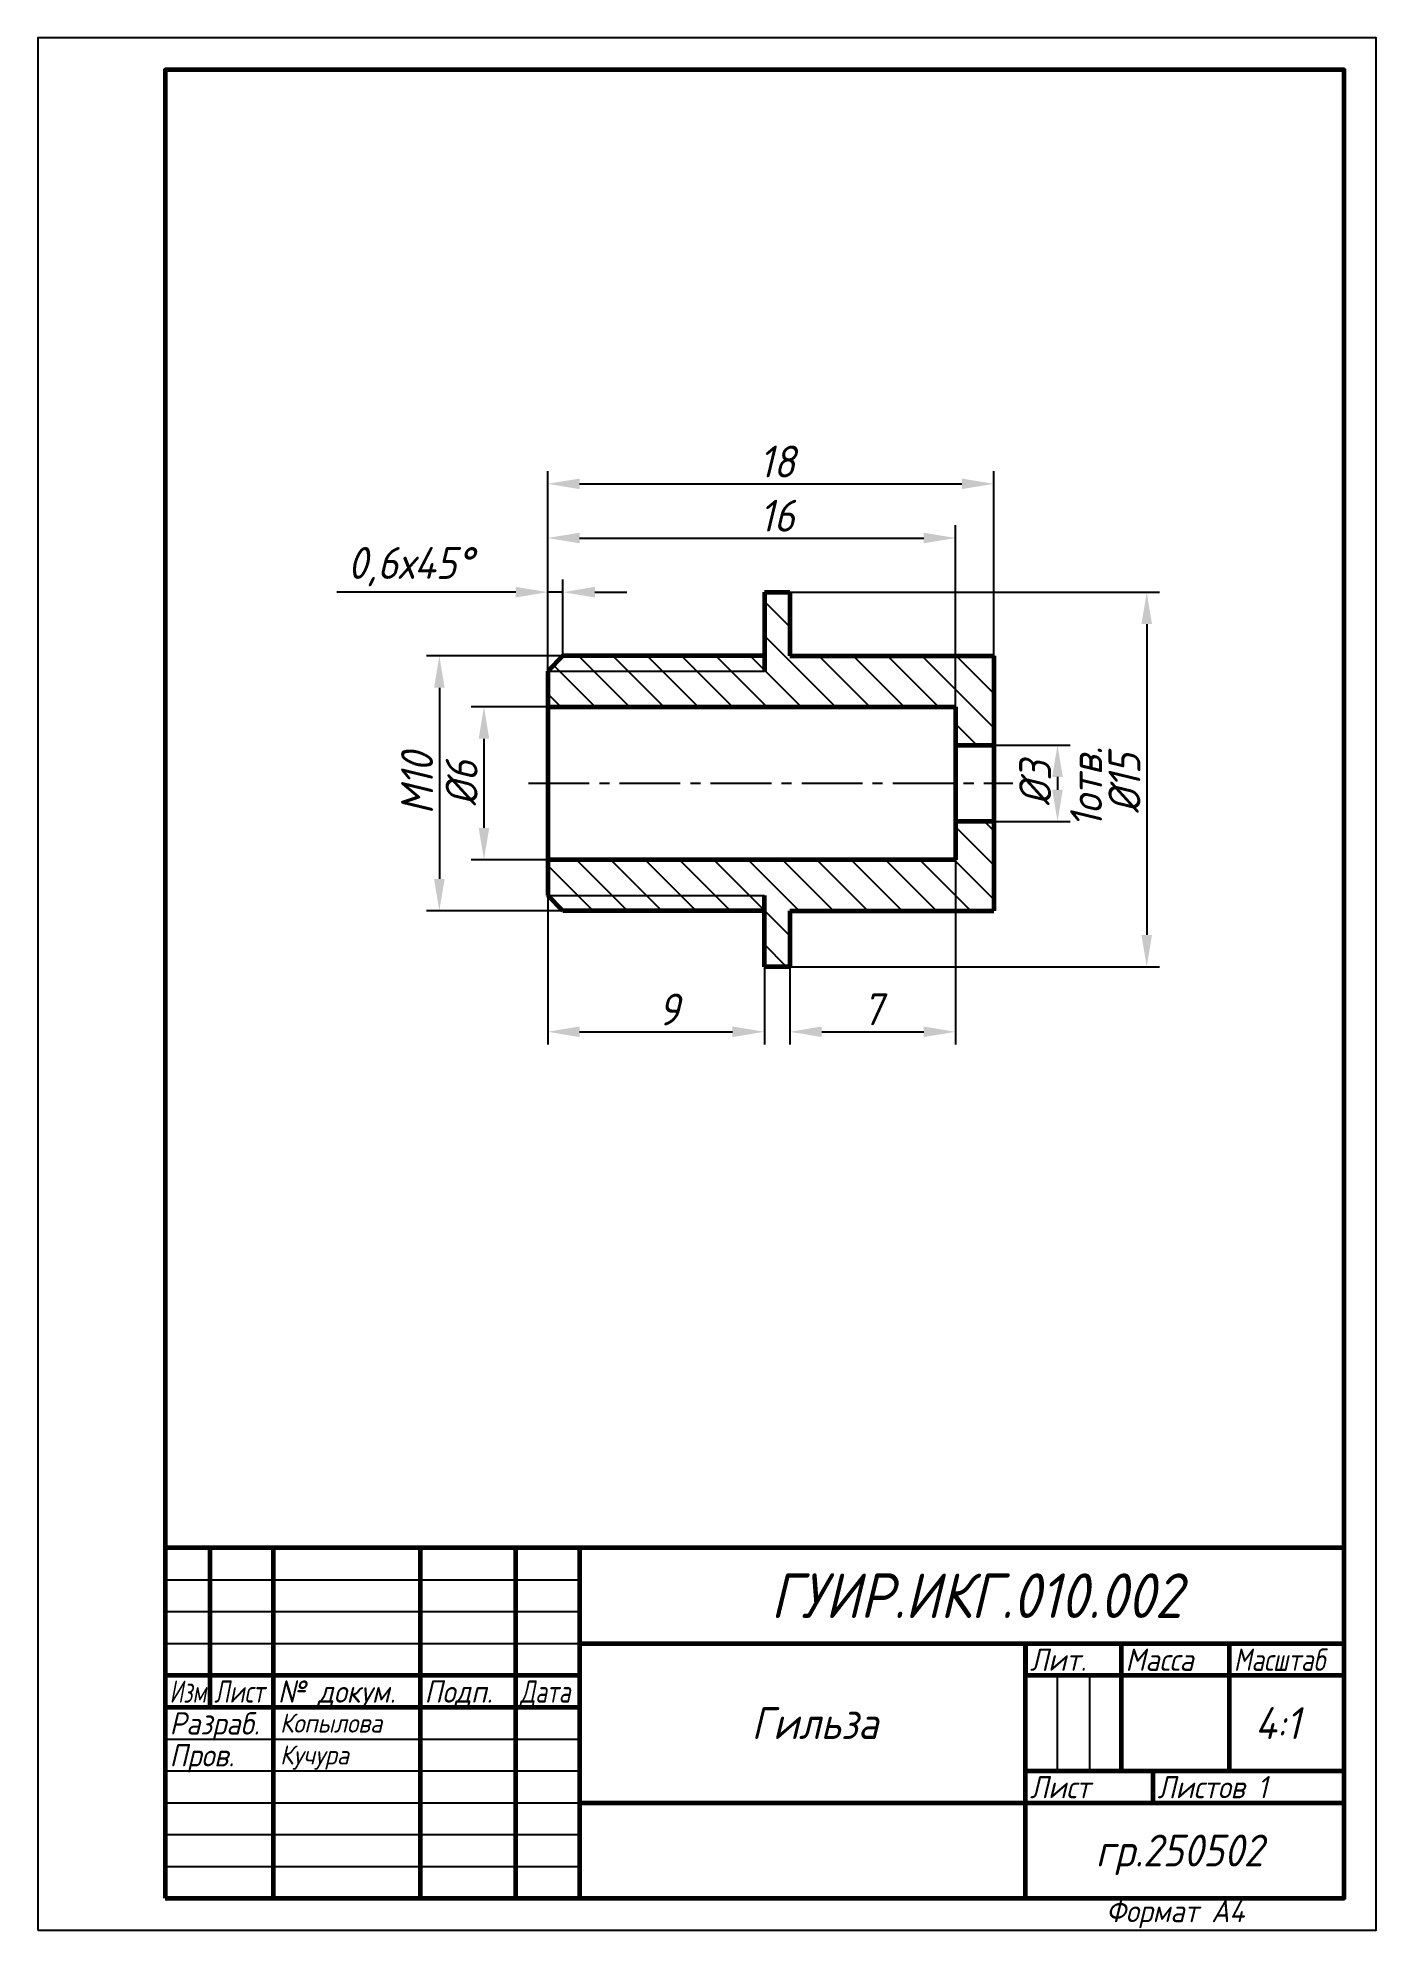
# Model space of a CAD drawing. Header units: millimetres. Extents: x 0 to 210, y 0 to 297.
import ezdxf

# ---------------------------------------------------------------- set-up
doc = ezdxf.new("R2010")
doc.units = ezdxf.units.MM
doc.header["$LTSCALE"] = 0.5
doc.linetypes.add('осевая2', pattern=[28.575, 19.05, -3.175, 3.175, -3.175])
doc.layers.get('0').update_dxf_attribs({"lineweight": 60})
doc.layers.get('Defpoints').update_dxf_attribs({"color": 5})
doc.layers.add('1-оси', color=1, linetype='осевая2')
doc.layers.add('3-размеры', color=6, linetype='Continuous')
doc.layers.add('4-текст', color=7, linetype='Continuous', true_color=0x00ad00)
doc.styles.get("Standard").update_dxf_attribs({"font": 'isocpeui.ttf', "width": 0.9})
doc.dimstyles.new('Standart 4', dxfattribs={"dimtxt": 5, "dimasz": 5, "dimexe": 2, "dimexo": 0, "dimgap": 1, "dimtad": 1, "dimtoh": 1, "dimdec": 0, "dimlfac": 0.25, "dimtxsty": 'Standard', "dimcen": 2.5, "dimadec": 0, "dimazin": 0, "dimtfac": 1, "dimtdec": 0, "dimtmove": 0, "dimatfit": 3, "dimldrblk": 'DOTSMALL', "dimfxl": 1, "dimarcsym": 0})

# ---------------------------------------------------------------- blocks, each defined once
blk = doc.blocks.new('*D5')
at = {"layer": '3-размеры', "color": 0, "lineweight": -2, "transparency": 16777216}
for p, q in [((82.4, 200), (61, 200)), ((63, 195), (63, 165)), ((82.4, 160), (61, 160))]:
    blk.add_line(p, q, dxfattribs=at)
at = {"layer": '3-размеры', "color": 0, "transparency": 16777216}
for points in [[(62.17, 195), (63.83, 195), (63, 200)], [(62.17, 165), (63.83, 165), (63, 160)]]:
    blk.add_solid(points, dxfattribs=at)
at = {"layer": 'Defpoints', "color": 0, "transparency": 16777216}
for p in [(82.4, 200), (63, 160), (82.4, 160)]:
    blk.add_point(p, dxfattribs=at)
at = {"layer": '3-размеры', "color": 0, "transparency": 16777216, "insert": (59.5, 180), "char_height": 5, "attachment_point": 5, "rotation": 90}
blk.add_mtext('М10', dxfattribs=at)
blk = doc.blocks.new('_DotSmall')
at = {"color": 0, "linetype": 'ByBlock', "const_width": 0.5}
blk.add_lwpolyline([(-0.0625, 0, 1), (0.0625, 0, 1)], format="xyb", close=True, dxfattribs=at)
blk = doc.blocks.new('*D6')
at = {"layer": '3-размеры', "color": 0, "lineweight": -2, "transparency": 16777216}
for p, q in [((150, 186), (162, 186)), ((160, 181), (160, 179)), ((150, 174), (162, 174))]:
    blk.add_line(p, q, dxfattribs=at)
at = {"layer": '3-размеры', "color": 0, "transparency": 16777216}
for points in [[(159.17, 181), (160.83, 181), (160, 186)], [(159.17, 179), (160.83, 179), (160, 174)]]:
    blk.add_solid(points, dxfattribs=at)
at = {"layer": 'Defpoints', "color": 0, "transparency": 16777216}
for p in [(150, 186), (150, 174), (160, 174)]:
    blk.add_point(p, dxfattribs=at)
at = {"layer": '3-размеры', "color": 0, "transparency": 16777216, "insert": (156.5, 180), "char_height": 5, "attachment_point": 5, "rotation": 90}
blk.add_mtext('%%c3', dxfattribs=at)
blk = doc.blocks.new('*D7')
at = {"layer": '3-размеры', "color": 0, "lineweight": -2, "transparency": 16777216}
for p, q in [((118, 210), (176, 210)), ((174, 205), (174, 156.2)), ((118, 151.2), (176, 151.2))]:
    blk.add_line(p, q, dxfattribs=at)
at = {"layer": '3-размеры', "color": 0, "transparency": 16777216}
for points in [[(173.17, 205), (174.83, 205), (174, 210)], [(173.17, 156.2), (174.83, 156.2), (174, 151.2)]]:
    blk.add_solid(points, dxfattribs=at)
at = {"layer": 'Defpoints', "color": 0, "transparency": 16777216}
for p in [(118, 210), (118, 151.2), (174, 151.2)]:
    blk.add_point(p, dxfattribs=at)
at = {"layer": '3-размеры', "color": 0, "transparency": 16777216, "insert": (170.5, 180), "char_height": 5, "attachment_point": 5, "rotation": 90}
blk.add_mtext('%%c15', dxfattribs=at)
blk = doc.blocks.new('*D9')
at = {"layer": '3-размеры', "color": 0, "lineweight": -2, "transparency": 16777216}
for p, q in [((80, 197.6), (80, 229)), ((150, 200), (150, 229)), ((85, 227), (145, 227))]:
    blk.add_line(p, q, dxfattribs=at)
at = {"layer": '3-размеры', "color": 0, "transparency": 16777216}
for points in [[(85, 227.83), (85, 226.17), (80, 227)], [(145, 227.83), (145, 226.17), (150, 227)]]:
    blk.add_solid(points, dxfattribs=at)
at = {"layer": 'Defpoints', "color": 0, "transparency": 16777216}
for p in [(150, 227), (150, 200), (80, 197.6)]:
    blk.add_point(p, dxfattribs=at)
at = {"layer": '3-размеры', "color": 0, "transparency": 16777216, "insert": (116, 230.5), "char_height": 5, "attachment_point": 5}
blk.add_mtext('18', dxfattribs=at)
blk = doc.blocks.new('*D10')
at = {"layer": '3-размеры', "color": 0, "lineweight": -2, "transparency": 16777216}
for p, q in [((80, 162.4), (80, 139)), ((114, 160), (114, 139)), ((85, 141), (109, 141))]:
    blk.add_line(p, q, dxfattribs=at)
at = {"layer": '3-размеры', "color": 0, "transparency": 16777216}
for points in [[(85, 141.83), (85, 140.17), (80, 141)], [(109, 141.83), (109, 140.17), (114, 141)]]:
    blk.add_solid(points, dxfattribs=at)
at = {"layer": 'Defpoints', "color": 0, "transparency": 16777216}
for p in [(80, 162.4), (114, 160), (114, 141)]:
    blk.add_point(p, dxfattribs=at)
at = {"layer": '3-размеры', "color": 0, "transparency": 16777216, "insert": (99, 144.5), "char_height": 5, "attachment_point": 5}
blk.add_mtext('9', dxfattribs=at)
blk = doc.blocks.new('*D11')
at = {"layer": '3-размеры', "color": 0, "lineweight": -2, "transparency": 16777216}
for p, q in [((80, 197.6), (80, 212)), ((82.4, 200), (82.4, 212)), ((75, 210), (46.91, 210)), ((82.4, 210), (80, 210)), ((87.4, 210), (92.4, 210))]:
    blk.add_line(p, q, dxfattribs=at)
at = {"layer": '3-размеры', "color": 0, "transparency": 16777216}
for points in [[(75, 210.83), (75, 209.17), (80, 210)], [(87.4, 210.83), (87.4, 209.17), (82.4, 210)]]:
    blk.add_solid(points, dxfattribs=at)
at = {"layer": 'Defpoints', "color": 0, "transparency": 16777216}
for p in [(82.4, 210), (82.4, 200), (80, 197.6)]:
    blk.add_point(p, dxfattribs=at)
at = {"layer": '3-размеры', "color": 0, "transparency": 16777216, "insert": (58.46, 214), "char_height": 5, "attachment_point": 5}
blk.add_mtext('0,6х45%%d', dxfattribs=at)
blk = doc.blocks.new('*D12')
at = {"layer": '3-размеры', "color": 0, "lineweight": -2, "transparency": 16777216}
for p, q in [((80, 192), (68, 192)), ((70, 187), (70, 173)), ((80, 168), (68, 168))]:
    blk.add_line(p, q, dxfattribs=at)
at = {"layer": '3-размеры', "color": 0, "transparency": 16777216}
for points in [[(69.17, 187), (70.83, 187), (70, 192)], [(69.17, 173), (70.83, 173), (70, 168)]]:
    blk.add_solid(points, dxfattribs=at)
at = {"layer": 'Defpoints', "color": 0, "transparency": 16777216}
for p in [(80, 192), (70, 168), (80, 168)]:
    blk.add_point(p, dxfattribs=at)
at = {"layer": '3-размеры', "color": 0, "transparency": 16777216, "insert": (66.5, 180), "char_height": 5, "attachment_point": 5, "rotation": 90}
blk.add_mtext('%%c6', dxfattribs=at)
blk = doc.blocks.new('*D13')
at = {"layer": '3-размеры', "color": 0, "lineweight": -2, "transparency": 16777216}
for p, q in [((144, 168), (144, 139)), ((118, 151), (118, 139)), ((123, 141), (139, 141))]:
    blk.add_line(p, q, dxfattribs=at)
at = {"layer": '3-размеры', "color": 0, "transparency": 16777216}
for points in [[(123, 141.83), (123, 140.17), (118, 141)], [(139, 141.83), (139, 140.17), (144, 141)]]:
    blk.add_solid(points, dxfattribs=at)
at = {"layer": 'Defpoints', "color": 0, "transparency": 16777216}
for p in [(144, 168), (118, 151), (144, 141)]:
    blk.add_point(p, dxfattribs=at)
at = {"layer": '3-размеры', "color": 0, "transparency": 16777216, "insert": (131, 144.53), "char_height": 5, "attachment_point": 5}
blk.add_mtext('7', dxfattribs=at)
blk = doc.blocks.new('*D14')
at = {"layer": '3-размеры', "color": 0, "lineweight": -2, "transparency": 16777216}
for p, q in [((80, 192), (80, 220.5)), ((144, 192), (144, 220.5)), ((85, 218.5), (139, 218.5))]:
    blk.add_line(p, q, dxfattribs=at)
at = {"layer": '3-размеры', "color": 0, "transparency": 16777216}
for points in [[(85, 219.33), (85, 217.67), (80, 218.5)], [(139, 219.33), (139, 217.67), (144, 218.5)]]:
    blk.add_solid(points, dxfattribs=at)
at = {"layer": 'Defpoints', "color": 0, "transparency": 16777216}
for p in [(144, 218.5), (80, 192), (144, 192)]:
    blk.add_point(p, dxfattribs=at)
at = {"layer": '3-размеры', "color": 0, "transparency": 16777216, "insert": (116, 222), "char_height": 5, "attachment_point": 5}
blk.add_mtext('16', dxfattribs=at)

msp = doc.modelspace()

# ---------------------------------------------------------------- hatches: boundary and pattern name
at = {"lineweight": -3}
h = msp.add_hatch(dxfattribs=at)
h.set_pattern_fill('ANSI31', scale=1.2, angle=90, style=0)
h.set_pattern_definition([(135, (-434, 390.1588), (-2.694077, -2.694077), [])])
h.paths.add_polyline_path([(150, 200), (118, 200), (118, 210), (114, 210), (114, 208.8), (114, 200), (114, 197.6), (80, 197.6), (80, 192), (108, 192), (144, 192), (144, 186), (150, 186)])
h.paths.add_polyline_path([(114, 200), (82.4, 200), (80, 197.6), (114, 197.6)], flags=17)
h.paths.add_polyline_path([(150, 174), (144, 174), (144, 168), (108, 168), (80, 168), (80, 162.4), (114, 162.4), (114, 151.2), (118, 151.2), (118, 160), (150, 160)])
h.paths.add_polyline_path([(114, 162.4), (80, 162.4), (82.4, 160), (114, 160)], flags=17)

# ---------------------------------------------------------------- linework, layer by layer
at = {"color": 7, "lineweight": 60}
for p, q in [((114, 210), (118, 210)), ((114, 210), (114, 200)), ((118, 210), (118, 200)), ((82.4, 200), (80, 197.6)), ((114, 200), (82.4, 200)), ((114, 200), (114, 197.6)), ((118, 200), (150, 200)), ((150, 200), (150, 186)), ((80, 197.6), (80, 192)), ((80, 192), (144, 192)), ((144, 192), (144, 186)), ((144, 186), (150, 186)), ((144, 174), (144, 168)), ((150, 174), (144, 174)), ((150, 174), (150, 160)), ((144, 168), (80, 168)), ((80, 168), (80, 162.4)), ((82.4, 160), (80, 162.4)), ((114, 151.2), (114, 162.4)), ((114, 160), (82.4, 160)), ((118, 160), (118, 151.2)), ((118, 160), (150, 160)), ((118, 151.2), (114, 151.2))]:
    msp.add_line(p, q, dxfattribs=at)
at = {"color": 7, "lineweight": -3}
for p, q in [((80, 197.6), (114, 197.6)), ((80, 162.4), (114, 162.4))]:
    msp.add_line(p, q, dxfattribs=at)
for p, q in [((80, 192), (80, 168)), ((144, 186), (144, 174)), ((150, 186), (150, 174)), ((155, 45), (155, 40))]:
    msp.add_line(p, q)
at = {"lineweight": 60}
for p, q in [((205, 60), (20, 60)), ((27, 60), (27, 35)), ((37, 5), (37, 60)), ((60, 60), (60, 5)), ((75, 5), (75, 60)), ((85, 60), (85, 5)), ((85, 45), (205, 45)), ((155, 5), (155, 45)), ((170, 45), (170, 25)), ((187, 25), (187, 45)), ((20, 40), (85, 40)), ((155, 40), (205, 40)), ((20, 35), (85, 35)), ((155, 25), (205, 25)), ((175, 20), (175, 25)), ((85, 20), (205, 20))]:
    msp.add_line(p, q, dxfattribs=at)
at = {"lineweight": -3}
for p, q in [((20, 55), (85, 55)), ((20, 50), (85, 50)), ((20, 45), (85, 45)), ((160, 25), (160, 40)), ((165, 40), (165, 25)), ((20, 30), (85, 30)), ((20, 25), (85, 25)), ((20, 20), (85, 20)), ((20, 15), (85, 15)), ((20, 10), (85, 10))]:
    msp.add_line(p, q, dxfattribs=at)
at = {"lineweight": 60}
msp.add_lwpolyline([(20, 5), (205, 5), (205, 292), (20, 292)], close=True, dxfattribs=at)
at = {"layer": '1-оси'}
for p, q in [((144, 186), (144, 174)), ((77, 180), (153, 180))]:
    msp.add_line(p, q, dxfattribs=at)
at = {"layer": 'Defpoints'}
msp.add_lwpolyline([(0, 0), (210, 0), (210, 297), (0, 297)], close=True, dxfattribs=at)

# ---------------------------------------------------------------- texts
at = {"lineweight": -3, "width": 0.9}
msp.add_text('Формат А4', height=3.5, dxfattribs=at).set_placement((167.6, 1.25))
at = {"layer": '3-размеры', "width": 0.9}
msp.add_text('1отв.', height=5, rotation=90, dxfattribs=at).set_placement((167, 173))
at = {"layer": '4-текст', "width": 0.9}
for s, height, p in [('ГУИР.ИКГ.010.002', 7, (115, 49)), ('Копылова', 3, (38, 31)), ('Гильза', 5, (112, 30)), ('4:1', 5, (191, 30)), ('Кучура', 3, (38, 26)), ('гр.250502', 5, (166, 10))]:
    msp.add_text(s, height=height, dxfattribs=at).set_placement(p)
at = {"layer": '4-текст', "lineweight": -3}
for s, width, p in [('Лит.', 0.9, (155.67, 40.7)), ('Масса', 0.9, (170.67, 40.7)), ('Масштаб', 0.8, (187.67, 40.7)), ('Изм.', 0.7, (20.67, 35.7)), ('Лист', 0.75, (27.67, 35.7)), ('№ докум.', 0.9, (37.67, 35.7)), ('Подп.', 0.9, (60.67, 35.7)), ('Дата', 0.75, (75.67, 35.7)), ('Разраб.', 0.9, (20.67, 30.7)), ('Пров.', 0.9, (20.67, 25.7)), ('Лист', 0.9, (155.67, 20.7)), ('Листов 1', 0.9, (175.67, 20.7))]:
    msp.add_text(s, height=3.5, dxfattribs=dict(at, width=width)).set_placement(p)

# ---------------------------------------------------------------- dimensions: what is measured, and where the dimension line sits
at = {"layer": '3-размеры'}
for base, p1, p2, picture, middle in [((150, 227), (80, 197.6), (150, 200), '*D9', (116, 227)), ((144, 218.5), (80, 192), (144, 192), '*D14', (116, 218.5)), ((144, 141), (118, 151), (144, 168), '*D13', (131, 141)), ((114, 141), (80, 162.4), (114, 160), '*D10', (99, 141))]:
    dim = msp.add_linear_dim(base=base, p1=p1, p2=p2, dimstyle='Standart 4', dxfattribs=at)
    dim.commit()
    dim.dimension.update_dxf_attribs({"geometry": picture, "text_midpoint": middle, "dimtype": 160})
dim = msp.add_linear_dim(base=(82.4, 210), p1=(80, 197.6), p2=(82.4, 200), text='0,6х45%%d', dimstyle='Standart 4', dxfattribs=at)
dim.commit()
dim.dimension.update_dxf_attribs({"geometry": '*D11', "text_midpoint": (58.46, 210), "dimtype": 160})
for base, p1, p2, text, picture, middle in [((174, 151.2), (118, 210), (118, 151.2), '%%c15', '*D7', (174, 180)), ((63, 160), (82.4, 200), (82.4, 160), 'М10', '*D5', (63, 180)), ((70, 168), (80, 192), (80, 168), '%%c6', '*D12', (70, 180)), ((160, 174), (150, 186), (150, 174), '%%c3', '*D6', (160, 180))]:
    dim = msp.add_linear_dim(base=base, p1=p1, p2=p2, angle=90, text=text, dimstyle='Standart 4', dxfattribs=at)
    dim.commit()
    dim.dimension.update_dxf_attribs({"geometry": picture, "text_midpoint": middle, "dimtype": 160})

doc.saveas('drawing.dxf')
